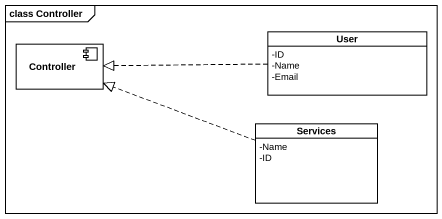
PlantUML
@startuml
mainframe class Controller
allowmixing
hide circle
hide empty members
skinparam classAttributeIconSize 0
component Controller
class User {
  -ID
  -Name
  -Email
}
class Services {
  -Name
  -ID
}
User .left.|> Controller
Services .left.|> Controller
@enduml
